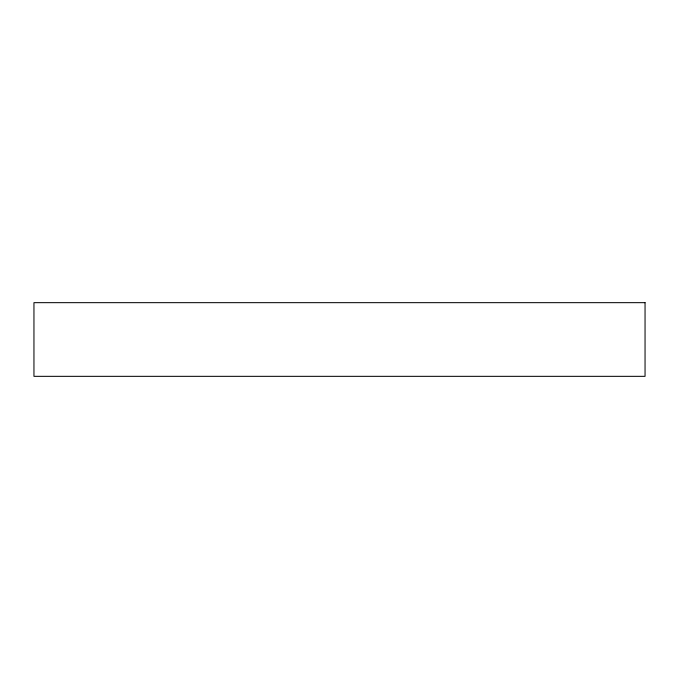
<?xml version="1.0" encoding="UTF-8"?>
<svg xmlns="http://www.w3.org/2000/svg" width="679" height="679" viewBox="0 0 679 679"><rect width="100%" height="100%" fill="white"/><g stroke="black" fill="none" stroke-linecap="round" stroke-linejoin="round"><path stroke-width="1.02" d="M645.05 302.664L33.95 302.664L33.95 376.336L645.05 376.336L645.05 302.664"/></g></svg>
